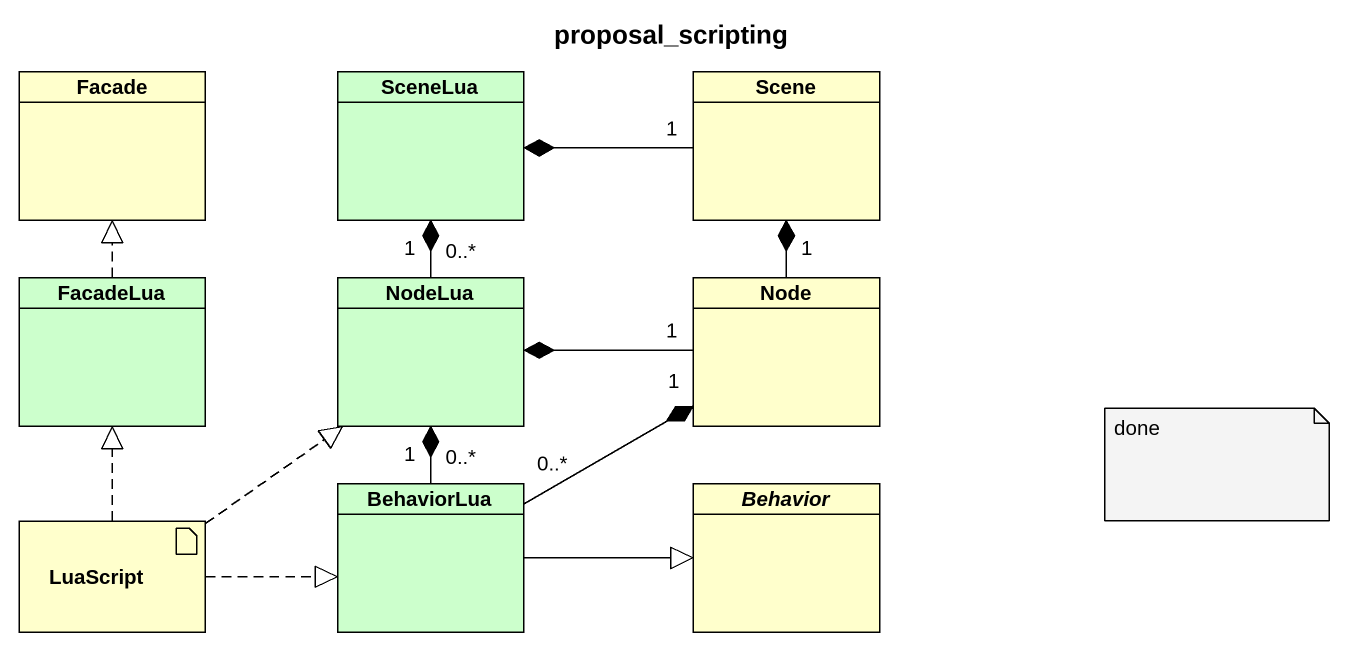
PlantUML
@startuml
title proposal_scripting
allowmixing
hide circle
hide empty members
class Facade
class SceneLua #CCFFCC
class Scene
class FacadeLua #CCFFCC
class NodeLua #CCFFCC
class "Node" as Node_
artifact LuaScript
class BehaviorLua #CCFFCC
abstract class Behavior
Scene "1" -left-* SceneLua
FacadeLua .up.|> Facade
NodeLua "0..*" -up-* "1" SceneLua
Node_ -up-* "1" Scene
Node_ "1" -left-* NodeLua
LuaScript .up.|> FacadeLua
LuaScript .up.|> NodeLua
LuaScript .right.|> BehaviorLua
BehaviorLua "0..*" -up-* "1" NodeLua
BehaviorLua "0..*" -right-* "1" Node_
BehaviorLua -right-|> Behavior
note as N1
  done
end note
@enduml
